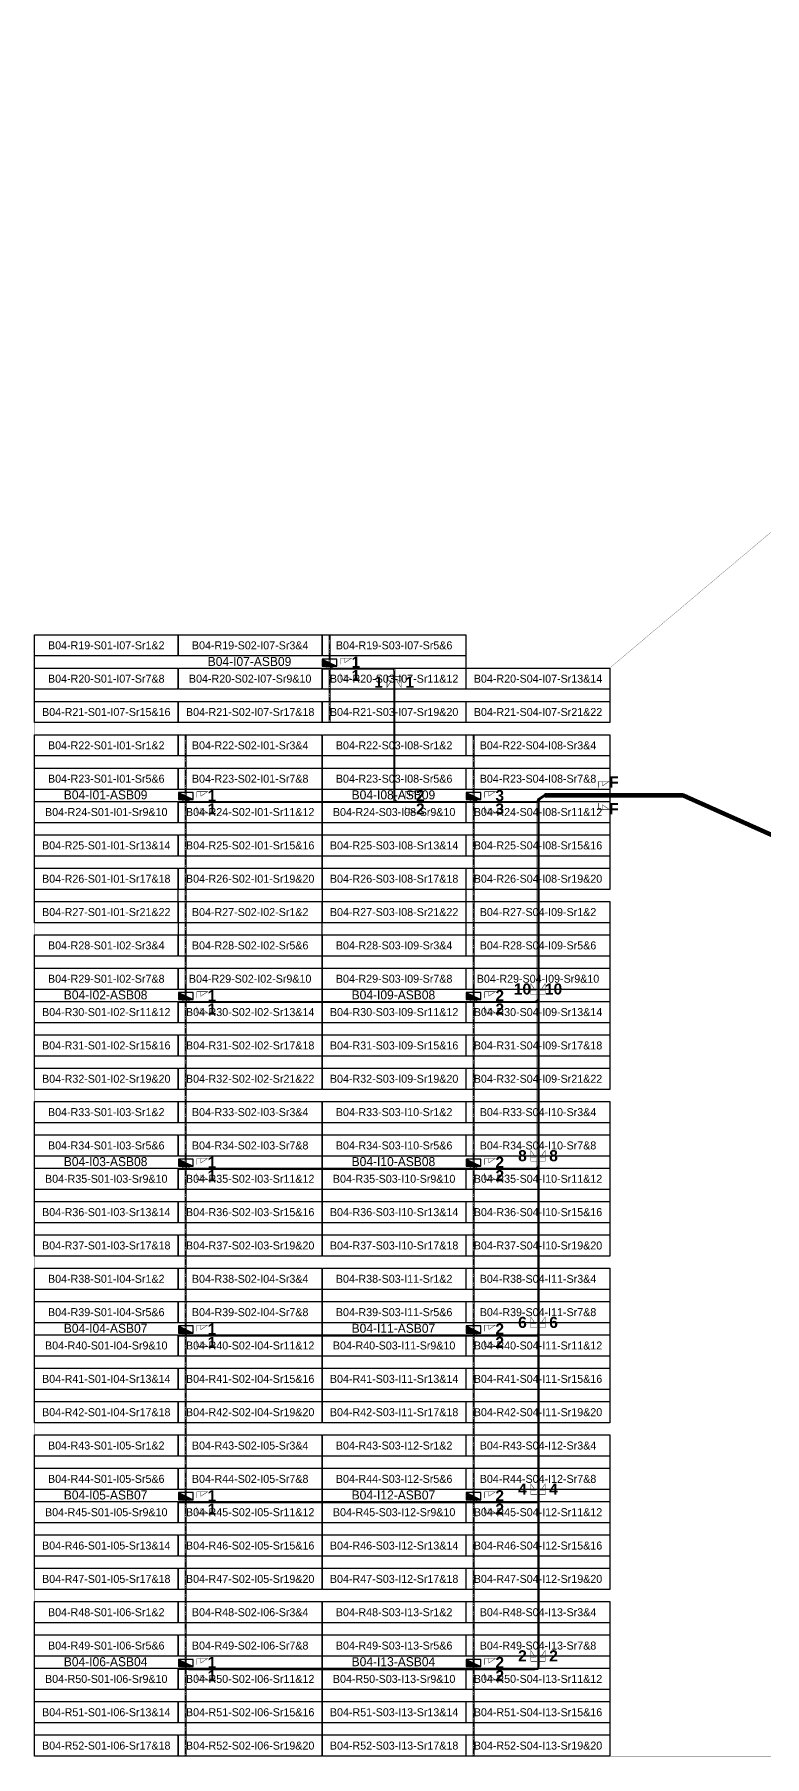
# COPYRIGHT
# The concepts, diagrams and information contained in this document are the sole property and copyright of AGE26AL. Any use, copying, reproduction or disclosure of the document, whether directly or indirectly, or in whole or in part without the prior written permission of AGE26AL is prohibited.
# Model space of a CAD drawing. Header units: metres. Extents: x 531277 to 531898, y 2673784 to 2674172.
# Drawn here: x 531276.5 to 531440.8, y 2673784.2 to 2674171.6 of the extents above; entities that cross this region are included whole.
import ezdxf
from ezdxf.enums import TextEntityAlignment as Align

# ---------------------------------------------------------------- set-up
doc = ezdxf.new("R2010")
doc.units = ezdxf.units.M
doc.header["$MEASUREMENT"] = 0
doc.linetypes.add('CENTER', pattern=[2, 1.25, -0.25, 0.25, -0.25])
for name, color, linetype in [('300mm Hume Pipe', 74, 'Continuous'), ('DC Trench BL-04', 40, 'Continuous'), ('E-Inverter Grouping', 2, 'Continuous'), ('Excavation', 7, 'Continuous'), ('Inverter Block-04', 7, 'Continuous'), ('LT Cable(AG) INV to LT Panel BL-04', 2, 'Continuous'), ('Messenger Wire Exc Link', 7, 'Continuous'), ('Messenger Wire-BL04 (Master Path)', 30, 'Continuous'), ('Messenger Wire-Bl04 (MW Path)', 191, 'Continuous'), ('MMS Table Block-04', 8, 'Continuous'), ('Plan Line - DC BL-04', 40, 'Continuous'), ('Section Marking BL-04', 2, 'Continuous'), ('Trench (AC)-BL04', 14, 'Continuous')]:
    doc.layers.add(name, color=color, linetype=linetype)
doc.layers.add('Boundary-12.5 MW Block', color=6, linetype='Continuous', lineweight=9)
doc.layers.add('PILE', color=1, linetype='Continuous', lineweight=15)
doc.styles.add('BoldTextStyle', font='arialbd.ttf')
doc.styles.get("Standard").update_dxf_attribs({"font": 'Adani Regular.ttf'})

# ---------------------------------------------------------------- blocks, each defined once
blk = doc.blocks.new('MMS Table (32.292 x 4.788)')
at = {"color": 0}
blk.add_lwpolyline([(0, -0.002), (0, 4.786), (32.292, 4.786), (32.292, -0.002)], close=True, dxfattribs=at)
at = {"color": 7}
blk.add_attdef('ID1', text='', height=1.8, dxfattribs=at).set_placement((16.146, 2.392), align=Align.MIDDLE_CENTER)
blk = doc.blocks.new('Inverter Block')
h = blk.add_hatch(color=0)
h.dxf.hatch_style = 1
h.paths.add_polyline_path([(-1.46, 2.27), (-1.46, 0.85), (1.46, 0.85)])
at = {"color": 0}
blk.add_lwpolyline([(1.46, 2.27), (-1.46, 2.27), (-1.46, 0.85), (1.46, 0.85)], close=True, dxfattribs=at)
blk.add_lwpolyline([(-1.46, 2.27), (1.46, 0.85)], dxfattribs=at)
at = {"layer": 'PILE'}
for centre in [(-0.61, 0.85), (0.61, 0.85)]:
    blk.add_circle(centre, 0.156, dxfattribs=at)
at = {"color": 7}
blk.add_attdef('ID', (-1.46, 3.01), '', height=1.8, dxfattribs=at)

msp = doc.modelspace()

# ---------------------------------------------------------------- hatches: boundary and pattern name
at = {"layer": '300mm Hume Pipe'}
h = msp.add_hatch(dxfattribs=at)
h.set_pattern_fill('ANSI37', color=74)
h.set_pattern_definition([(45, (0, 0), (-0.0883883476483, 0.0883883476483), []), (135, (0, 0), (-0.0883883476483, -0.0883883476483), [])])
edge = h.paths.add_edge_path()
edge.add_line((531465.03, 2673984.53), (531458.42, 2673984.53))
edge.add_arc((531458.42, 2673985.43), 0.9, 245.9338, 270, ccw=False)
edge.add_line((531458.06, 2673984.61), (531422.68, 2674000.4))
edge.add_arc((531422.31, 2673999.58), 0.9, 65.9338, 90)
edge.add_line((531422.31, 2674000.48), (531391.49, 2674000.48))
edge.add_line((531391.49, 2674000.48), (531391.49, 2674000.78))
edge.add_line((531391.49, 2674000.78), (531422.38, 2674000.78))
edge.add_arc((531422.38, 2673999.88), 0.9, 65.9338, 90, ccw=False)
edge.add_line((531422.74, 2674000.7), (531458.12, 2673984.91))
edge.add_arc((531458.49, 2673985.73), 0.9, 245.9338, 270)
edge.add_line((531458.49, 2673984.83), (531465.03, 2673984.83))
edge.add_line((531465.03, 2673984.83), (531465.03, 2673984.53))
edge = h.paths.add_edge_path()
edge.add_line((531465.03, 2673984.13), (531458.34, 2673984.13))
edge.add_arc((531458.34, 2673985.03), 0.9, 245.9338, 270, ccw=False)
edge.add_line((531457.97, 2673984.21), (531422.6, 2674000))
edge.add_arc((531422.23, 2673999.18), 0.9, 65.9338, 90)
edge.add_line((531422.23, 2674000.08), (531391.49, 2674000.08))
edge.add_line((531391.49, 2674000.08), (531391.49, 2674000.38))
edge.add_line((531391.49, 2674000.38), (531422.29, 2674000.38))
edge.add_arc((531422.29, 2673999.48), 0.9, 65.9338, 90, ccw=False)
edge.add_line((531422.66, 2674000.3), (531458.04, 2673984.51))
edge.add_arc((531458.4, 2673985.33), 0.9, 245.9338, 270)
edge.add_line((531458.4, 2673984.43), (531465.03, 2673984.43))
edge.add_line((531465.03, 2673984.43), (531465.03, 2673984.13))

# ---------------------------------------------------------------- linework, layer by layer
at = {"layer": '300mm Hume Pipe', "color": 74}
for points in [[(531465.03, 2673984.53), (531458.42, 2673984.53, -0.105396), (531458.06, 2673984.61), (531422.68, 2674000.4, 0.105396), (531422.31, 2674000.48), (531391.49, 2674000.48), (531391.49, 2674000.78), (531422.38, 2674000.78, -0.105396), (531422.74, 2674000.7), (531458.12, 2673984.91, 0.105396), (531458.49, 2673984.83), (531465.03, 2673984.83)], [(531465.03, 2673984.13), (531458.34, 2673984.13, -0.105396), (531457.97, 2673984.21), (531422.6, 2674000, 0.105396), (531422.23, 2674000.08), (531391.49, 2674000.08), (531391.49, 2674000.38), (531422.29, 2674000.38, -0.105396), (531422.66, 2674000.3), (531458.04, 2673984.51, 0.105396), (531458.4, 2673984.43), (531465.03, 2673984.43)]]:
    msp.add_lwpolyline(points, format="xyb", close=True, dxfattribs=at)
at = {"layer": 'Boundary-12.5 MW Block', "const_width": 0.05}
msp.add_lwpolyline([(531721.7, 2674171.58), (531462.67, 2674171.58), (531462.67, 2674076.79), (531406, 2674029.08), (531373.61, 2674029.08), (531373.61, 2674036.58), (531276.53, 2674036.58), (531276.53, 2673784.29), (531406, 2673784.29), (531444.98, 2673784.29), (531671.62, 2673784.29), (531671.62, 2673829.29), (531898.36, 2673829.29)], dxfattribs=at)
at = {"layer": 'DC Trench BL-04', "color": 40, "const_width": 0.15}
for points in [[(531343.1, 2674036.58), (531342.8, 2674036.58), (531342.8, 2674016.79), (531343.1, 2674016.79)], [(531310.71, 2674014.08), (531310.41, 2674014.08), (531310.41, 2673784.29), (531310.71, 2673784.29)], [(531375.49, 2674014.08), (531375.19, 2674014.08), (531375.19, 2673784.29), (531375.49, 2673784.29)]]:
    msp.add_lwpolyline(points, close=True, dxfattribs=at)
at = {"layer": 'E-Inverter Grouping'}
for points in [[(531373.61, 2674029.08), (531406, 2674029.08), (531406, 2674016.79), (531276.53, 2674016.79), (531276.53, 2674036.58), (531373.61, 2674036.58)], [(531341.22, 2673979.29), (531308.82, 2673979.29), (531308.82, 2673971.79), (531276.53, 2673971.79), (531276.53, 2674014.08), (531341.22, 2674014.08)], [(531406, 2673979.29), (531373.61, 2673979.29), (531373.61, 2673971.79), (531341.32, 2673971.79), (531341.32, 2674014.08), (531406, 2674014.08)], [(531341.22, 2673934.29), (531276.53, 2673934.29), (531276.53, 2673969.08), (531308.92, 2673969.08), (531308.92, 2673976.58), (531341.22, 2673976.58)], [(531406, 2673934.29), (531341.32, 2673934.29), (531341.32, 2673969.08), (531373.71, 2673969.08), (531373.71, 2673976.58), (531406, 2673976.58)]]:
    msp.add_lwpolyline(points, close=True, dxfattribs=at)
at = {"layer": 'E-Inverter Grouping', "color": 3}
for points in [[(531341.22, 2673896.79), (531276.53, 2673896.79), (531276.53, 2673931.58), (531341.22, 2673931.58)], [(531406, 2673896.79), (531341.32, 2673896.79), (531341.32, 2673931.58), (531406, 2673931.58)], [(531341.22, 2673859.29), (531276.53, 2673859.29), (531276.53, 2673894.08), (531341.22, 2673894.08)], [(531406, 2673859.29), (531341.32, 2673859.29), (531341.32, 2673894.08), (531406, 2673894.08)], [(531341.22, 2673821.79), (531276.53, 2673821.79), (531276.53, 2673856.58), (531341.22, 2673856.58)], [(531406, 2673821.79), (531341.32, 2673821.79), (531341.32, 2673856.58), (531406, 2673856.58)], [(531341.22, 2673784.29), (531276.53, 2673784.29), (531276.53, 2673819.08), (531341.22, 2673819.08)], [(531406, 2673784.29), (531341.32, 2673784.29), (531341.32, 2673819.08), (531406, 2673819.08)]]:
    msp.add_lwpolyline(points, close=True, dxfattribs=at)
at = {"layer": 'Excavation', "color": 3}
msp.add_lwpolyline([(531465.15, 2673984.48, 0.1, 0.1, 0), (531458.22, 2673984.48, 0.1, 0.1, 0), (531422.49, 2674000.43, 0.1, 0.1, 0), (531391.38, 2674000.43, 0, 0, 0)], format="xyseb", dxfattribs=at)
at = {"layer": 'LT Cable(AG) INV to LT Panel BL-04'}
for points in [[(531468.02, 2673983.23), (531467.86, 2673983.23, -0.126225), (531467.42, 2673983.34), (531465.35, 2673984.48, 0.126225), (531464.92, 2673984.59), (531458.44, 2673984.59, -0.105396), (531458.07, 2673984.67), (531422.69, 2674000.47, 0.105396), (531422.33, 2674000.55), (531391.62, 2674000.55, 0.148561), (531391.12, 2674000.39), (531390.14, 2673999.74, 0.250253), (531389.74, 2673998.99), (531389.74, 2673998.99), (531358.48, 2673998.99, -0.414214), (531357.58, 2673999.89), (531357.57, 2674028.09, 0.414244), (531356.67, 2674028.99), (531343.85, 2674028.99, -0.41425), (531342.95, 2674029.89), (531342.95, 2674030.19)], [(531468.02, 2673983.2), (531467.86, 2673983.2, -0.126225), (531467.42, 2673983.31), (531465.35, 2673984.45, 0.126225), (531464.92, 2673984.56), (531458.43, 2673984.56, -0.105396), (531458.06, 2673984.64), (531422.69, 2674000.44, 0.105396), (531422.32, 2674000.52), (531391.63, 2674000.52, 0.148561), (531391.13, 2674000.37), (531390.17, 2673999.73, 0.250253), (531389.77, 2673998.98), (531389.77, 2673998.96), (531311.46, 2673998.96, -0.41422), (531310.56, 2673999.86), (531310.56, 2674000.19)], [(531470.02, 2673983.15), (531467.86, 2673983.15, -0.126225), (531467.42, 2673983.26), (531465.35, 2673984.4, 0.126225), (531464.92, 2673984.51), (531458.42, 2673984.51, -0.105396), (531458.05, 2673984.59), (531422.68, 2674000.39, 0.105396), (531422.31, 2674000.47), (531391.64, 2674000.47, 0.148561), (531391.14, 2674000.32), (531390.22, 2673999.7, 0.250253), (531389.82, 2673998.95), (531389.82, 2673954.81, -0.414206), (531388.92, 2673953.91), (531311.46, 2673953.91, -0.414221), (531310.56, 2673954.81), (531310.56, 2673955.19)], [(531470.02, 2673983.1), (531467.86, 2673983.1, -0.126225), (531467.42, 2673983.21), (531465.35, 2673984.35, 0.126225), (531464.92, 2673984.46), (531458.41, 2673984.46, -0.105396), (531458.04, 2673984.54), (531422.67, 2674000.34, 0.105396), (531422.3, 2674000.42), (531391.66, 2674000.42, 0.148561), (531391.16, 2674000.27), (531390.27, 2673999.67, 0.250253), (531389.87, 2673998.93), (531389.87, 2673917.26, -0.414206), (531388.97, 2673916.36), (531311.46, 2673916.36, -0.414221), (531310.56, 2673917.26), (531310.56, 2673917.69)], [(531472.17, 2673983.05), (531467.86, 2673983.05, -0.126225), (531467.42, 2673983.16), (531465.35, 2673984.3, 0.126225), (531464.92, 2673984.41), (531458.4, 2673984.41, -0.105396), (531458.03, 2673984.49), (531422.66, 2674000.29, 0.105396), (531422.29, 2674000.37), (531391.67, 2674000.37, 0.148561), (531391.17, 2674000.22), (531390.32, 2673999.65, 0.250253), (531389.92, 2673998.9), (531389.92, 2673879.71, -0.414214), (531389.02, 2673878.81), (531311.46, 2673878.81, -0.414214), (531310.56, 2673879.71), (531310.56, 2673880.19)], [(531472.17, 2673983), (531467.86, 2673983, -0.126225), (531467.42, 2673983.11), (531465.35, 2673984.25, 0.126225), (531464.92, 2673984.36), (531458.39, 2673984.36, -0.105396), (531458.02, 2673984.44), (531422.65, 2674000.24, 0.105396), (531422.28, 2674000.32), (531391.69, 2674000.32, 0.148561), (531391.19, 2674000.17), (531390.37, 2673999.62, 0.250253), (531389.97, 2673998.87), (531389.97, 2673842.16, -0.414214), (531389.07, 2673841.26), (531311.46, 2673841.26, -0.414214), (531310.56, 2673842.16), (531310.56, 2673842.69)], [(531472.7, 2673981.77), (531472.7, 2673982.05, 0.414214), (531471.8, 2673982.95), (531467.86, 2673982.95, -0.126225), (531467.42, 2673983.06), (531465.35, 2673984.2, 0.126225), (531464.92, 2673984.31), (531458.38, 2673984.31, -0.105396), (531458.01, 2673984.39), (531422.64, 2674000.19, 0.105396), (531422.27, 2674000.27), (531391.7, 2674000.27, 0.148561), (531391.2, 2674000.12), (531390.42, 2673999.59, 0.250253), (531390.02, 2673998.84), (531390.02, 2673804.61, -0.414206), (531389.12, 2673803.71), (531311.46, 2673803.71, -0.414221), (531310.56, 2673804.61), (531310.56, 2673805.19)], [(531468.02, 2673983.25), (531467.86, 2673983.25, -0.126225), (531467.42, 2673983.36), (531465.35, 2673984.5, 0.126225), (531464.92, 2673984.61), (531458.44, 2673984.61, -0.105396), (531458.08, 2673984.69), (531422.7, 2674000.49, 0.105396), (531422.33, 2674000.57), (531391.61, 2674000.57, 0.148561), (531391.11, 2674000.42), (531389.72, 2673999.49), (531389.72, 2673999.01), (531376.24, 2673999.01, -0.41422), (531375.34, 2673999.91), (531375.34, 2674000.19)], [(531470.02, 2673983.18), (531467.86, 2673983.18, -0.126225), (531467.42, 2673983.29), (531465.35, 2673984.43, 0.126225), (531464.92, 2673984.54), (531458.43, 2673984.54, -0.105396), (531458.06, 2673984.62), (531422.68, 2674000.42, 0.105396), (531422.32, 2674000.5), (531391.63, 2674000.5, 0.148561), (531391.13, 2674000.34), (531390.19, 2673999.71, 0.250253), (531389.79, 2673998.97), (531389.79, 2673954.84, -0.414206), (531388.89, 2673953.94), (531376.24, 2673953.94, -0.414221), (531375.34, 2673954.84), (531375.34, 2673955.19)], [(531470.02, 2673983.13), (531467.86, 2673983.13, -0.126225), (531467.42, 2673983.24), (531465.35, 2673984.38, 0.126225), (531464.92, 2673984.49), (531458.42, 2673984.49, -0.105396), (531458.05, 2673984.57), (531422.67, 2674000.37, 0.105396), (531422.31, 2674000.45), (531391.65, 2674000.45, 0.148561), (531391.15, 2674000.29), (531390.24, 2673999.69, 0.250253), (531389.84, 2673998.94), (531389.84, 2673917.29, -0.414206), (531388.94, 2673916.39), (531376.24, 2673916.39, -0.414221), (531375.34, 2673917.29), (531375.34, 2673917.69)], [(531472.17, 2673983.08), (531467.86, 2673983.08, -0.126225), (531467.42, 2673983.19), (531465.35, 2673984.33, 0.126225), (531464.92, 2673984.44), (531458.41, 2673984.44, -0.105396), (531458.04, 2673984.52), (531422.66, 2674000.32, 0.105396), (531422.3, 2674000.4), (531391.66, 2674000.4, 0.148561), (531391.16, 2674000.24), (531390.29, 2673999.66, 0.250253), (531389.89, 2673998.91), (531389.89, 2673879.74, -0.414214), (531388.99, 2673878.84), (531376.24, 2673878.84, -0.414214), (531375.34, 2673879.74), (531375.34, 2673880.19)], [(531472.17, 2673983.03), (531467.86, 2673983.03, -0.126225), (531467.42, 2673983.14), (531465.35, 2673984.28, 0.126225), (531464.92, 2673984.39), (531458.39, 2673984.39, -0.105396), (531458.03, 2673984.47), (531422.65, 2674000.27, 0.105396), (531422.28, 2674000.35), (531391.68, 2674000.35, 0.148561), (531391.18, 2674000.19), (531390.34, 2673999.63, 0.250253), (531389.94, 2673998.88), (531389.94, 2673842.19, -0.414214), (531389.04, 2673841.29), (531376.24, 2673841.29, -0.414214), (531375.34, 2673842.19), (531375.34, 2673842.69)], [(531472.72, 2673981.77), (531472.72, 2673982.08, 0.414214), (531471.82, 2673982.98), (531467.86, 2673982.98, -0.126225), (531467.42, 2673983.09), (531465.35, 2673984.23, 0.126225), (531464.92, 2673984.34), (531458.38, 2673984.34, -0.105396), (531458.02, 2673984.42), (531422.64, 2674000.22, 0.105396), (531422.27, 2674000.3), (531391.69, 2674000.3, 0.148561), (531391.19, 2674000.14), (531390.39, 2673999.61, 0.250253), (531389.99, 2673998.86), (531389.99, 2673804.64, -0.414206), (531389.09, 2673803.74), (531376.24, 2673803.74, -0.414221), (531375.34, 2673804.64), (531375.34, 2673805.19)]]:
    msp.add_lwpolyline(points, format="xyb", dxfattribs=at)
at = {"layer": 'Messenger Wire Exc Link'}
msp.add_lwpolyline([(531389.85, 2673999.41), (531391.38, 2674000.43)], dxfattribs=at)
at = {"layer": 'Messenger Wire-BL04 (Master Path)'}
for points in [[(531341.32, 2674028.88), (531357.46, 2674028.88)], [(531357.46, 2673998.88), (531357.46, 2674028.88)], [(531389.85, 2673803.88), (531389.85, 2673999.41)], [(531308.92, 2673998.88), (531389.85, 2673998.88)], [(531308.92, 2673953.88), (531389.85, 2673953.88)], [(531308.92, 2673916.38), (531389.85, 2673916.38)], [(531308.92, 2673878.88), (531389.85, 2673878.88)], [(531308.92, 2673841.38), (531389.85, 2673841.38)], [(531308.92, 2673803.88), (531389.85, 2673803.88)]]:
    msp.add_lwpolyline(points, dxfattribs=at)
at = {"layer": 'Messenger Wire-Bl04 (MW Path)', "const_width": 0.1}
for points in [[(531341.32, 2674028.88), (531357.46, 2674028.88)], [(531357.71, 2673998.88), (531357.71, 2674028.88)], [(531308.92, 2673998.88), (531389.85, 2673998.88)], [(531389.6, 2673916.38), (531389.6, 2673999.41)], [(531390.1, 2673803.88), (531390.1, 2673999.41)], [(531308.92, 2673953.88), (531389.85, 2673953.88)], [(531308.92, 2673916.38), (531389.85, 2673916.38)], [(531308.92, 2673878.88), (531389.85, 2673878.88)], [(531308.92, 2673841.38), (531389.85, 2673841.38)], [(531308.92, 2673803.88), (531389.85, 2673803.88)]]:
    msp.add_lwpolyline(points, dxfattribs=at)
at = {"layer": 'Plan Line - DC BL-04', "color": 6, "linetype": 'CENTER'}
for points in [[(531342.95, 2674036.58), (531342.95, 2674016.79)], [(531310.56, 2674014.08), (531310.56, 2673784.29)], [(531375.34, 2674014.08), (531375.34, 2673784.29)]]:
    msp.add_lwpolyline(points, dxfattribs=at)
at = {"layer": 'Section Marking BL-04', "color": 94, "lineweight": 35, "true_color": 0x00a500, "const_width": 0.1}
for points in [[(531345.45, 2674029.88), (531345.45, 2674031.27), (531347.85, 2674031.27), (531346.37, 2674030.26), (531346.37, 2674031.27)], [(531345.45, 2674027.88), (531345.45, 2674026.49), (531347.85, 2674026.49), (531346.37, 2674027.5), (531346.37, 2674026.49)], [(531357.26, 2674027.13), (531355.87, 2674027.13), (531355.87, 2674024.73), (531356.88, 2674026.21), (531355.87, 2674026.21)], [(531357.66, 2674027.13), (531359.05, 2674027.13), (531359.05, 2674024.73), (531358.04, 2674026.21), (531359.05, 2674026.21)], [(531403.44, 2674002.18), (531403.44, 2674003.57), (531405.84, 2674003.57), (531404.36, 2674002.56), (531404.36, 2674003.57)], [(531313.06, 2673999.88), (531313.06, 2674001.27), (531315.46, 2674001.27), (531313.98, 2674000.26), (531313.98, 2674001.27)], [(531359.96, 2673999.88), (531359.96, 2674001.27), (531362.36, 2674001.27), (531360.88, 2674000.26), (531360.88, 2674001.27)], [(531377.84, 2673999.88), (531377.84, 2674001.27), (531380.24, 2674001.27), (531378.76, 2674000.26), (531378.76, 2674001.27)], [(531313.06, 2673997.88), (531313.06, 2673996.49), (531315.46, 2673996.49), (531313.98, 2673997.5), (531313.98, 2673996.49)], [(531359.96, 2673997.88), (531359.96, 2673996.49), (531362.36, 2673996.49), (531360.88, 2673997.5), (531360.88, 2673996.49)], [(531377.84, 2673997.88), (531377.84, 2673996.49), (531380.24, 2673996.49), (531378.76, 2673997.5), (531378.76, 2673996.49)], [(531403.44, 2673998.68), (531403.44, 2673997.29), (531405.84, 2673997.29), (531404.36, 2673998.3), (531404.36, 2673997.29)], [(531313.06, 2673954.88), (531313.06, 2673956.27), (531315.46, 2673956.27), (531313.98, 2673955.26), (531313.98, 2673956.27)], [(531377.84, 2673954.88), (531377.84, 2673956.27), (531380.24, 2673956.27), (531378.76, 2673955.26), (531378.76, 2673956.27)], [(531389.65, 2673955.63), (531388.26, 2673955.63), (531388.26, 2673958.03), (531389.27, 2673956.55), (531388.26, 2673956.55)], [(531390.05, 2673955.63), (531391.44, 2673955.63), (531391.44, 2673958.03), (531390.43, 2673956.55), (531391.44, 2673956.55)], [(531313.06, 2673952.88), (531313.06, 2673951.49), (531315.46, 2673951.49), (531313.98, 2673952.5), (531313.98, 2673951.49)], [(531377.84, 2673952.88), (531377.84, 2673951.49), (531380.24, 2673951.49), (531378.76, 2673952.5), (531378.76, 2673951.49)], [(531313.06, 2673917.38), (531313.06, 2673918.77), (531315.46, 2673918.77), (531313.98, 2673917.76), (531313.98, 2673918.77)], [(531377.84, 2673917.38), (531377.84, 2673918.77), (531380.24, 2673918.77), (531378.76, 2673917.76), (531378.76, 2673918.77)], [(531389.65, 2673918.13), (531388.26, 2673918.13), (531388.26, 2673920.53), (531389.27, 2673919.05), (531388.26, 2673919.05)], [(531390.05, 2673918.13), (531391.44, 2673918.13), (531391.44, 2673920.53), (531390.43, 2673919.05), (531391.44, 2673919.05)], [(531313.06, 2673915.38), (531313.06, 2673913.99), (531315.46, 2673913.99), (531313.98, 2673915), (531313.98, 2673913.99)], [(531377.84, 2673915.38), (531377.84, 2673913.99), (531380.24, 2673913.99), (531378.76, 2673915), (531378.76, 2673913.99)], [(531389.65, 2673880.63), (531388.26, 2673880.63), (531388.26, 2673883.03), (531389.27, 2673881.55), (531388.26, 2673881.55)], [(531390.05, 2673880.63), (531391.44, 2673880.63), (531391.44, 2673883.03), (531390.43, 2673881.55), (531391.44, 2673881.55)], [(531313.06, 2673879.88), (531313.06, 2673881.27), (531315.46, 2673881.27), (531313.98, 2673880.26), (531313.98, 2673881.27)], [(531377.84, 2673879.88), (531377.84, 2673881.27), (531380.24, 2673881.27), (531378.76, 2673880.26), (531378.76, 2673881.27)], [(531313.06, 2673877.88), (531313.06, 2673876.49), (531315.46, 2673876.49), (531313.98, 2673877.5), (531313.98, 2673876.49)], [(531377.84, 2673877.88), (531377.84, 2673876.49), (531380.24, 2673876.49), (531378.76, 2673877.5), (531378.76, 2673876.49)], [(531389.65, 2673843.13), (531388.26, 2673843.13), (531388.26, 2673845.53), (531389.27, 2673844.05), (531388.26, 2673844.05)], [(531390.05, 2673843.13), (531391.44, 2673843.13), (531391.44, 2673845.53), (531390.43, 2673844.05), (531391.44, 2673844.05)], [(531313.06, 2673842.38), (531313.06, 2673843.77), (531315.46, 2673843.77), (531313.98, 2673842.76), (531313.98, 2673843.77)], [(531313.06, 2673840.38), (531313.06, 2673838.99), (531315.46, 2673838.99), (531313.98, 2673840), (531313.98, 2673838.99)], [(531377.84, 2673842.38), (531377.84, 2673843.77), (531380.24, 2673843.77), (531378.76, 2673842.76), (531378.76, 2673843.77)], [(531377.84, 2673840.38), (531377.84, 2673838.99), (531380.24, 2673838.99), (531378.76, 2673840), (531378.76, 2673838.99)], [(531313.06, 2673804.88), (531313.06, 2673806.27), (531315.46, 2673806.27), (531313.98, 2673805.26), (531313.98, 2673806.27)], [(531377.84, 2673804.88), (531377.84, 2673806.27), (531380.24, 2673806.27), (531378.76, 2673805.26), (531378.76, 2673806.27)], [(531389.65, 2673805.63), (531388.26, 2673805.63), (531388.26, 2673808.03), (531389.27, 2673806.55), (531388.26, 2673806.55)], [(531390.05, 2673805.63), (531391.44, 2673805.63), (531391.44, 2673808.03), (531390.43, 2673806.55), (531391.44, 2673806.55)], [(531313.06, 2673802.88), (531313.06, 2673801.49), (531315.46, 2673801.49), (531313.98, 2673802.5), (531313.98, 2673801.49)], [(531377.84, 2673802.88), (531377.84, 2673801.49), (531380.24, 2673801.49), (531378.76, 2673802.5), (531378.76, 2673801.49)]]:
    msp.add_lwpolyline(points, dxfattribs=at)
at = {"layer": 'Trench (AC)-BL04', "const_width": 0.1}
msp.add_lwpolyline([(531391.38, 2673999.98), (531391.38, 2674000.88), (531422.4, 2674000.88, -0.105396), (531422.77, 2674000.8), (531458.14, 2673985.01, 0.105396), (531458.51, 2673984.93), (531465.15, 2673984.93), (531465.15, 2673984.03), (531458.32, 2673984.03, -0.105396), (531457.95, 2673984.11), (531422.57, 2673999.9, 0.105396), (531422.21, 2673999.98)], format="xyb", close=True, dxfattribs=at)

# ---------------------------------------------------------------- block references
at = {"layer": 'Inverter Block-04'}
ref = msp.add_blockref('Inverter Block', (531342.95, 2674028.53), dxfattribs=dict(at, xscale=1.124999999976148, yscale=1.124999999976148, zscale=1.124999999976148))
ref.add_attrib('ID', 'B04-I07-ASB09', (531315.51, 2674029.54), dxfattribs={"layer": '0', "color": 7, "height": 2.025})
ref = msp.add_blockref('Inverter Block', (531310.56, 2673998.53), dxfattribs=dict(at, xscale=1.124999999976148, yscale=1.124999999976148, zscale=1.124999999976148))
ref.add_attrib('ID', 'B04-I01-ASB09', (531283.12, 2673999.54), dxfattribs={"layer": '0', "color": 7, "height": 2.025})
ref = msp.add_blockref('Inverter Block', (531375.34, 2673998.53), dxfattribs=dict(at, xscale=1.124999999976148, yscale=1.124999999976148, zscale=1.124999999976148))
ref.add_attrib('ID', 'B04-I08-ASB09', (531347.9, 2673999.54), dxfattribs={"layer": '0', "color": 7, "height": 2.025})
ref = msp.add_blockref('Inverter Block', (531310.56, 2673953.53), dxfattribs=dict(at, xscale=1.124999999976148, yscale=1.124999999976148, zscale=1.124999999976148))
ref.add_attrib('ID', 'B04-I02-ASB08', (531283.12, 2673954.54), dxfattribs={"layer": '0', "color": 7, "height": 2.025})
ref = msp.add_blockref('Inverter Block', (531375.34, 2673953.53), dxfattribs=dict(at, xscale=1.124999999976148, yscale=1.124999999976148, zscale=1.124999999976148))
ref.add_attrib('ID', 'B04-I09-ASB08', (531347.9, 2673954.54), dxfattribs={"layer": '0', "color": 7, "height": 2.025})
ref = msp.add_blockref('Inverter Block', (531310.56, 2673916.03), dxfattribs=dict(at, xscale=1.124999999976148, yscale=1.124999999976148, zscale=1.124999999976148))
ref.add_attrib('ID', 'B04-I03-ASB08', (531283.12, 2673917.04), dxfattribs={"layer": '0', "color": 7, "height": 2.025})
ref = msp.add_blockref('Inverter Block', (531375.34, 2673916.03), dxfattribs=dict(at, xscale=1.124999999976148, yscale=1.124999999976148, zscale=1.124999999976148))
ref.add_attrib('ID', 'B04-I10-ASB08', (531347.9, 2673917.04), dxfattribs={"layer": '0', "color": 7, "height": 2.025})
ref = msp.add_blockref('Inverter Block', (531310.56, 2673878.53), dxfattribs=dict(at, xscale=1.124999999976148, yscale=1.124999999976148, zscale=1.124999999976148))
ref.add_attrib('ID', 'B04-I04-ASB07', (531283.12, 2673879.54), dxfattribs={"layer": '0', "color": 7, "height": 2.025})
ref = msp.add_blockref('Inverter Block', (531375.34, 2673878.53), dxfattribs=dict(at, xscale=1.124999999976148, yscale=1.124999999976148, zscale=1.124999999976148))
ref.add_attrib('ID', 'B04-I11-ASB07', (531347.9, 2673879.54), dxfattribs={"layer": '0', "color": 7, "height": 2.025})
ref = msp.add_blockref('Inverter Block', (531310.56, 2673841.03), dxfattribs=dict(at, xscale=1.124999999976148, yscale=1.124999999976148, zscale=1.124999999976148))
ref.add_attrib('ID', 'B04-I05-ASB07', (531283.12, 2673842.04), dxfattribs={"layer": '0', "color": 7, "height": 2.025})
ref = msp.add_blockref('Inverter Block', (531375.34, 2673841.03), dxfattribs=dict(at, xscale=1.124999999976148, yscale=1.124999999976148, zscale=1.124999999976148))
ref.add_attrib('ID', 'B04-I12-ASB07', (531347.9, 2673842.04), dxfattribs={"layer": '0', "color": 7, "height": 2.025})
ref = msp.add_blockref('Inverter Block', (531310.56, 2673803.53), dxfattribs=dict(at, xscale=1.124999999976148, yscale=1.124999999976148, zscale=1.124999999976148))
ref.add_attrib('ID', 'B04-I06-ASB04', (531283.12, 2673804.54), dxfattribs={"layer": '0', "color": 7, "height": 2.025})
ref = msp.add_blockref('Inverter Block', (531375.34, 2673803.53), dxfattribs=dict(at, xscale=1.124999999976148, yscale=1.124999999976148, zscale=1.124999999976148))
ref.add_attrib('ID', 'B04-I13-ASB04', (531347.9, 2673804.54), dxfattribs={"layer": '0', "color": 7, "height": 2.025})
at = {"layer": 'MMS Table Block-04'}
for p, values in [((531276.53, 2674031.79), {'ID1': 'B04-R19-S01-I07-Sr1&2'}), ((531308.92, 2674031.79), {'ID1': 'B04-R19-S02-I07-Sr3&4'}), ((531341.32, 2674031.79), {'ID1': 'B04-R19-S03-I07-Sr5&6'}), ((531276.53, 2674024.29), {'ID1': 'B04-R20-S01-I07-Sr7&8'}), ((531308.92, 2674024.29), {'ID1': 'B04-R20-S02-I07-Sr9&10'}), ((531341.32, 2674024.29), {'ID1': 'B04-R20-S03-I07-Sr11&12'}), ((531373.71, 2674024.29), {'ID1': 'B04-R20-S04-I07-Sr13&14'}), ((531276.53, 2674016.79), {'ID1': 'B04-R21-S01-I07-Sr15&16'}), ((531308.92, 2674016.79), {'ID1': 'B04-R21-S02-I07-Sr17&18'}), ((531341.32, 2674016.79), {'ID1': 'B04-R21-S03-I07-Sr19&20'}), ((531373.71, 2674016.79), {'ID1': 'B04-R21-S04-I07-Sr21&22'}), ((531276.53, 2674009.29), {'ID1': 'B04-R22-S01-I01-Sr1&2'}), ((531308.92, 2674009.29), {'ID1': 'B04-R22-S02-I01-Sr3&4'}), ((531341.32, 2674009.29), {'ID1': 'B04-R22-S03-I08-Sr1&2'}), ((531373.71, 2674009.29), {'ID1': 'B04-R22-S04-I08-Sr3&4'}), ((531276.53, 2674001.79), {'ID1': 'B04-R23-S01-I01-Sr5&6'}), ((531308.92, 2674001.79), {'ID1': 'B04-R23-S02-I01-Sr7&8'}), ((531341.32, 2674001.79), {'ID1': 'B04-R23-S03-I08-Sr5&6'}), ((531373.71, 2674001.79), {'ID1': 'B04-R23-S04-I08-Sr7&8'}), ((531276.53, 2673994.29), {'ID1': 'B04-R24-S01-I01-Sr9&10'}), ((531308.92, 2673994.29), {'ID1': 'B04-R24-S02-I01-Sr11&12'}), ((531341.32, 2673994.29), {'ID1': 'B04-R24-S03-I08-Sr9&10'}), ((531373.71, 2673994.29), {'ID1': 'B04-R24-S04-I08-Sr11&12'}), ((531276.53, 2673986.79), {'ID1': 'B04-R25-S01-I01-Sr13&14'}), ((531308.92, 2673986.79), {'ID1': 'B04-R25-S02-I01-Sr15&16'}), ((531341.32, 2673986.79), {'ID1': 'B04-R25-S03-I08-Sr13&14'}), ((531373.71, 2673986.79), {'ID1': 'B04-R25-S04-I08-Sr15&16'}), ((531276.53, 2673979.29), {'ID1': 'B04-R26-S01-I01-Sr17&18'}), ((531308.92, 2673979.29), {'ID1': 'B04-R26-S02-I01-Sr19&20'}), ((531341.32, 2673979.29), {'ID1': 'B04-R26-S03-I08-Sr17&18'}), ((531373.71, 2673979.29), {'ID1': 'B04-R26-S04-I08-Sr19&20'}), ((531276.53, 2673971.79), {'ID1': 'B04-R27-S01-I01-Sr21&22'}), ((531308.92, 2673971.79), {'ID1': 'B04-R27-S02-I02-Sr1&2'}), ((531341.32, 2673971.79), {'ID1': 'B04-R27-S03-I08-Sr21&22'}), ((531373.71, 2673971.79), {'ID1': 'B04-R27-S04-I09-Sr1&2'}), ((531276.53, 2673964.29), {'ID1': 'B04-R28-S01-I02-Sr3&4'}), ((531308.92, 2673964.29), {'ID1': 'B04-R28-S02-I02-Sr5&6'}), ((531341.32, 2673964.29), {'ID1': 'B04-R28-S03-I09-Sr3&4'}), ((531373.71, 2673964.29), {'ID1': 'B04-R28-S04-I09-Sr5&6'}), ((531276.53, 2673956.79), {'ID1': 'B04-R29-S01-I02-Sr7&8'}), ((531308.92, 2673956.79), {'ID1': 'B04-R29-S02-I02-Sr9&10'}), ((531341.32, 2673956.79), {'ID1': 'B04-R29-S03-I09-Sr7&8'}), ((531373.71, 2673956.79), {'ID1': 'B04-R29-S04-I09-Sr9&10'}), ((531276.53, 2673949.29), {'ID1': 'B04-R30-S01-I02-Sr11&12'}), ((531308.92, 2673949.29), {'ID1': 'B04-R30-S02-I02-Sr13&14'}), ((531341.32, 2673949.29), {'ID1': 'B04-R30-S03-I09-Sr11&12'}), ((531373.71, 2673949.29), {'ID1': 'B04-R30-S04-I09-Sr13&14'}), ((531276.53, 2673941.79), {'ID1': 'B04-R31-S01-I02-Sr15&16'}), ((531308.92, 2673941.79), {'ID1': 'B04-R31-S02-I02-Sr17&18'}), ((531341.32, 2673941.79), {'ID1': 'B04-R31-S03-I09-Sr15&16'}), ((531373.71, 2673941.79), {'ID1': 'B04-R31-S04-I09-Sr17&18'}), ((531276.53, 2673934.29), {'ID1': 'B04-R32-S01-I02-Sr19&20'}), ((531308.92, 2673934.29), {'ID1': 'B04-R32-S02-I02-Sr21&22'}), ((531341.32, 2673934.29), {'ID1': 'B04-R32-S03-I09-Sr19&20'}), ((531373.71, 2673934.29), {'ID1': 'B04-R32-S04-I09-Sr21&22'}), ((531276.53, 2673926.79), {'ID1': 'B04-R33-S01-I03-Sr1&2'}), ((531308.92, 2673926.79), {'ID1': 'B04-R33-S02-I03-Sr3&4'}), ((531341.32, 2673926.79), {'ID1': 'B04-R33-S03-I10-Sr1&2'}), ((531373.71, 2673926.79), {'ID1': 'B04-R33-S04-I10-Sr3&4'}), ((531276.53, 2673919.29), {'ID1': 'B04-R34-S01-I03-Sr5&6'}), ((531308.92, 2673919.29), {'ID1': 'B04-R34-S02-I03-Sr7&8'}), ((531341.32, 2673919.29), {'ID1': 'B04-R34-S03-I10-Sr5&6'}), ((531373.71, 2673919.29), {'ID1': 'B04-R34-S04-I10-Sr7&8'}), ((531276.53, 2673911.79), {'ID1': 'B04-R35-S01-I03-Sr9&10'}), ((531308.92, 2673911.79), {'ID1': 'B04-R35-S02-I03-Sr11&12'}), ((531341.32, 2673911.79), {'ID1': 'B04-R35-S03-I10-Sr9&10'}), ((531373.71, 2673911.79), {'ID1': 'B04-R35-S04-I10-Sr11&12'}), ((531276.53, 2673904.29), {'ID1': 'B04-R36-S01-I03-Sr13&14'}), ((531308.92, 2673904.29), {'ID1': 'B04-R36-S02-I03-Sr15&16'}), ((531341.32, 2673904.29), {'ID1': 'B04-R36-S03-I10-Sr13&14'}), ((531373.71, 2673904.29), {'ID1': 'B04-R36-S04-I10-Sr15&16'}), ((531276.53, 2673896.79), {'ID1': 'B04-R37-S01-I03-Sr17&18'}), ((531308.92, 2673896.79), {'ID1': 'B04-R37-S02-I03-Sr19&20'}), ((531341.32, 2673896.79), {'ID1': 'B04-R37-S03-I10-Sr17&18'}), ((531373.71, 2673896.79), {'ID1': 'B04-R37-S04-I10-Sr19&20'}), ((531276.53, 2673889.29), {'ID1': 'B04-R38-S01-I04-Sr1&2'}), ((531308.92, 2673889.29), {'ID1': 'B04-R38-S02-I04-Sr3&4'}), ((531341.32, 2673889.29), {'ID1': 'B04-R38-S03-I11-Sr1&2'}), ((531373.71, 2673889.29), {'ID1': 'B04-R38-S04-I11-Sr3&4'}), ((531276.53, 2673881.79), {'ID1': 'B04-R39-S01-I04-Sr5&6'}), ((531308.92, 2673881.79), {'ID1': 'B04-R39-S02-I04-Sr7&8'}), ((531341.32, 2673881.79), {'ID1': 'B04-R39-S03-I11-Sr5&6'}), ((531373.71, 2673881.79), {'ID1': 'B04-R39-S04-I11-Sr7&8'}), ((531276.53, 2673874.29), {'ID1': 'B04-R40-S01-I04-Sr9&10'}), ((531308.92, 2673874.29), {'ID1': 'B04-R40-S02-I04-Sr11&12'}), ((531341.32, 2673874.29), {'ID1': 'B04-R40-S03-I11-Sr9&10'}), ((531373.71, 2673874.29), {'ID1': 'B04-R40-S04-I11-Sr11&12'}), ((531276.53, 2673866.79), {'ID1': 'B04-R41-S01-I04-Sr13&14'}), ((531308.92, 2673866.79), {'ID1': 'B04-R41-S02-I04-Sr15&16'}), ((531341.32, 2673866.79), {'ID1': 'B04-R41-S03-I11-Sr13&14'}), ((531373.71, 2673866.79), {'ID1': 'B04-R41-S04-I11-Sr15&16'}), ((531276.53, 2673859.29), {'ID1': 'B04-R42-S01-I04-Sr17&18'}), ((531308.92, 2673859.29), {'ID1': 'B04-R42-S02-I04-Sr19&20'}), ((531341.32, 2673859.29), {'ID1': 'B04-R42-S03-I11-Sr17&18'}), ((531373.71, 2673859.29), {'ID1': 'B04-R42-S04-I11-Sr19&20'}), ((531276.53, 2673851.79), {'ID1': 'B04-R43-S01-I05-Sr1&2'}), ((531308.92, 2673851.79), {'ID1': 'B04-R43-S02-I05-Sr3&4'}), ((531341.32, 2673851.79), {'ID1': 'B04-R43-S03-I12-Sr1&2'}), ((531373.71, 2673851.79), {'ID1': 'B04-R43-S04-I12-Sr3&4'}), ((531276.53, 2673844.29), {'ID1': 'B04-R44-S01-I05-Sr5&6'}), ((531308.92, 2673844.29), {'ID1': 'B04-R44-S02-I05-Sr7&8'}), ((531341.32, 2673844.29), {'ID1': 'B04-R44-S03-I12-Sr5&6'}), ((531373.71, 2673844.29), {'ID1': 'B04-R44-S04-I12-Sr7&8'}), ((531276.53, 2673836.79), {'ID1': 'B04-R45-S01-I05-Sr9&10'}), ((531308.92, 2673836.79), {'ID1': 'B04-R45-S02-I05-Sr11&12'}), ((531341.32, 2673836.79), {'ID1': 'B04-R45-S03-I12-Sr9&10'}), ((531373.71, 2673836.79), {'ID1': 'B04-R45-S04-I12-Sr11&12'}), ((531276.53, 2673829.29), {'ID1': 'B04-R46-S01-I05-Sr13&14'}), ((531308.92, 2673829.29), {'ID1': 'B04-R46-S02-I05-Sr15&16'}), ((531341.32, 2673829.29), {'ID1': 'B04-R46-S03-I12-Sr13&14'}), ((531373.71, 2673829.29), {'ID1': 'B04-R46-S04-I12-Sr15&16'}), ((531276.53, 2673821.79), {'ID1': 'B04-R47-S01-I05-Sr17&18'}), ((531308.92, 2673821.79), {'ID1': 'B04-R47-S02-I05-Sr19&20'}), ((531341.32, 2673821.79), {'ID1': 'B04-R47-S03-I12-Sr17&18'}), ((531373.71, 2673821.79), {'ID1': 'B04-R47-S04-I12-Sr19&20'}), ((531276.53, 2673814.29), {'ID1': 'B04-R48-S01-I06-Sr1&2'}), ((531308.92, 2673814.29), {'ID1': 'B04-R48-S02-I06-Sr3&4'}), ((531341.32, 2673814.29), {'ID1': 'B04-R48-S03-I13-Sr1&2'}), ((531373.71, 2673814.29), {'ID1': 'B04-R48-S04-I13-Sr3&4'}), ((531276.53, 2673806.79), {'ID1': 'B04-R49-S01-I06-Sr5&6'}), ((531308.92, 2673806.79), {'ID1': 'B04-R49-S02-I06-Sr7&8'}), ((531341.32, 2673806.79), {'ID1': 'B04-R49-S03-I13-Sr5&6'}), ((531373.71, 2673806.79), {'ID1': 'B04-R49-S04-I13-Sr7&8'}), ((531276.53, 2673799.29), {'ID1': 'B04-R50-S01-I06-Sr9&10'}), ((531308.92, 2673799.29), {'ID1': 'B04-R50-S02-I06-Sr11&12'}), ((531341.32, 2673799.29), {'ID1': 'B04-R50-S03-I13-Sr9&10'}), ((531373.71, 2673799.29), {'ID1': 'B04-R50-S04-I13-Sr11&12'}), ((531276.53, 2673791.79), {'ID1': 'B04-R51-S01-I06-Sr13&14'}), ((531308.92, 2673791.79), {'ID1': 'B04-R51-S02-I06-Sr15&16'}), ((531341.32, 2673791.79), {'ID1': 'B04-R51-S03-I13-Sr13&14'}), ((531373.71, 2673791.79), {'ID1': 'B04-R51-S04-I13-Sr15&16'}), ((531276.53, 2673784.29), {'ID1': 'B04-R52-S01-I06-Sr17&18'}), ((531308.92, 2673784.29), {'ID1': 'B04-R52-S02-I06-Sr19&20'}), ((531341.32, 2673784.29), {'ID1': 'B04-R52-S03-I13-Sr17&18'}), ((531373.71, 2673784.29), {'ID1': 'B04-R52-S04-I13-Sr19&20'})]:
    msp.add_blockref('MMS Table (32.292 x 4.788)', p, dxfattribs=at).add_auto_attribs(values)

# ---------------------------------------------------------------- texts
at = {"layer": 'Section Marking BL-04', "color": 94, "true_color": 0x00a500, "style": 'BoldTextStyle'}
for s, p in [('1', (531348.85, 2674030.38)), ('1', (531348.85, 2674027.38)), ('1', (531353.96, 2674025.88)), ('1', (531360.96, 2674025.88)), ('F', (531406.94, 2674003.43)), ('1', (531316.46, 2674000.38)), ('2', (531363.36, 2674000.38)), ('3', (531381.24, 2674000.38)), ('1', (531316.46, 2673997.38)), ('2', (531363.36, 2673997.38)), ('3', (531381.24, 2673997.38)), ('F', (531406.94, 2673997.43)), ('1', (531316.46, 2673955.38)), ('2', (531381.24, 2673955.38)), ('10', (531386.35, 2673956.88)), ('10', (531393.35, 2673956.88)), ('1', (531316.46, 2673952.38)), ('2', (531381.24, 2673952.38)), ('1', (531316.46, 2673917.88)), ('2', (531381.24, 2673917.88)), ('8', (531386.35, 2673919.38)), ('8', (531393.35, 2673919.38)), ('1', (531316.46, 2673914.88)), ('2', (531381.24, 2673914.88)), ('6', (531386.35, 2673881.88)), ('6', (531393.35, 2673881.88)), ('1', (531316.46, 2673880.38)), ('2', (531381.24, 2673880.38)), ('1', (531316.46, 2673877.38)), ('2', (531381.24, 2673877.38)), ('1', (531316.46, 2673842.88)), ('2', (531381.24, 2673842.88)), ('4', (531386.35, 2673844.38)), ('4', (531393.35, 2673844.38)), ('1', (531316.46, 2673839.88)), ('2', (531381.24, 2673839.88)), ('1', (531316.46, 2673805.38)), ('2', (531381.24, 2673805.38)), ('2', (531386.35, 2673806.88)), ('2', (531393.35, 2673806.88)), ('1', (531316.46, 2673802.38)), ('2', (531381.24, 2673802.38))]:
    msp.add_text(s, height=2.5, dxfattribs=at).set_placement(p, align=Align.MIDDLE_CENTER)

doc.saveas('drawing.dxf')
